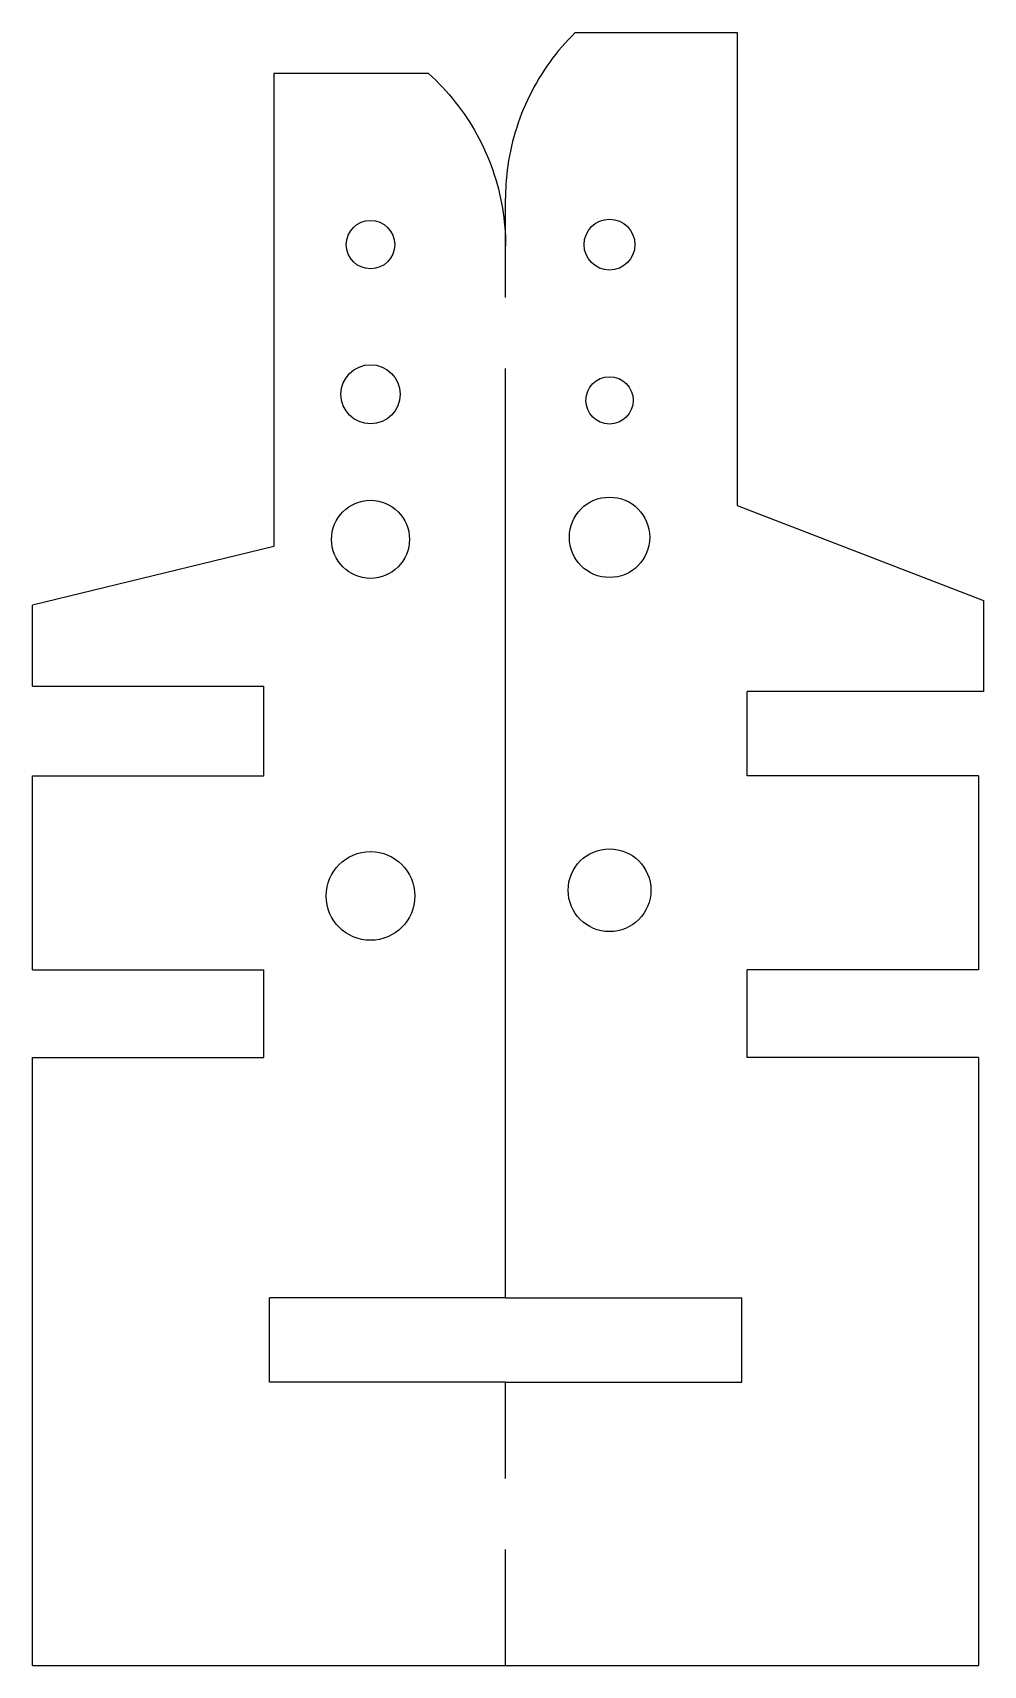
# Model space of a CAD drawing. Header units: millimetres. Extents: x 1129.88 to 1133.9, y 1513.86 to 1520.77.
import ezdxf

# ---------------------------------------------------------------- set-up
doc = ezdxf.new("R2010")
doc.units = ezdxf.units.MM
doc.header["$MEASUREMENT"] = 0

msp = doc.modelspace()

# ---------------------------------------------------------------- linework, layer by layer
at = {"color": 7, "linetype": 'Continuous', "lineweight": 25}
for p, q in [((1132.1722, 1520.7669), (1132.8578, 1520.7669)), ((1131.5523, 1520.5938), (1130.8978, 1520.5938)), ((1129.8778, 1518.0023), (1129.8778, 1518.3452)), ((1129.8778, 1516.803), (1129.8778, 1517.6243)), ((1133.8778, 1517.6243), (1133.8778, 1516.803)), ((1133.8778, 1516.433), (1133.8778, 1513.8615))]:
    msp.add_line(p, q, dxfattribs=at)
for p, q in [((1132.8578, 1520.7669), (1132.8578, 1518.7669)), ((1130.8978, 1520.5938), (1130.8978, 1518.5938)), ((1131.8778, 1519.6462), (1131.8778, 1520.0664)), ((1131.8778, 1515.4159), (1131.8778, 1519.3462)), ((1132.8578, 1518.7669), (1133.8986, 1518.3654)), ((1130.8978, 1518.5938), (1129.8778, 1518.3452)), ((1133.8986, 1518.3654), (1133.8986, 1517.9803)), ((1129.8778, 1518.0023), (1130.8558, 1518.0023)), ((1130.8558, 1517.6243), (1130.8558, 1518.0023)), ((1133.8986, 1517.9803), (1132.8998, 1517.9803)), ((1132.8998, 1517.6243), (1132.8998, 1517.9803)), ((1129.8778, 1517.6243), (1130.8558, 1517.6243)), ((1133.8778, 1517.6243), (1132.8998, 1517.6243)), ((1129.8778, 1516.803), (1130.8558, 1516.803)), ((1130.8558, 1516.433), (1130.8558, 1516.803)), ((1133.8778, 1516.803), (1132.8998, 1516.803)), ((1132.8998, 1516.433), (1132.8998, 1516.803)), ((1129.8778, 1516.433), (1130.8558, 1516.433)), ((1129.8778, 1513.8615), (1129.8778, 1516.433)), ((1133.8778, 1516.433), (1132.8998, 1516.433)), ((1131.8778, 1515.4159), (1130.8789, 1515.4159)), ((1130.8789, 1515.0599), (1130.8789, 1515.4159)), ((1131.8778, 1515.4159), (1132.8766, 1515.4159)), ((1132.8766, 1515.0599), (1132.8766, 1515.4159)), ((1131.8778, 1515.0599), (1130.8789, 1515.0599)), ((1131.8778, 1515.0599), (1132.8766, 1515.0599)), ((1131.8778, 1514.6512), (1131.8778, 1515.0599)), ((1131.8778, 1513.8615), (1131.8778, 1514.3512)), ((1129.8778, 1513.8615), (1133.8778, 1513.8615))]:
    msp.add_line(p, q)
for centre, radius in [((1131.3067, 1519.8705), 0.1025), ((1132.3176, 1519.8705), 0.1075), ((1131.3067, 1519.2376), 0.125), ((1132.3176, 1519.2117), 0.1), ((1131.3067, 1518.6239), 0.165), ((1132.3176, 1518.6324), 0.17), ((1132.3176, 1517.1398), 0.175), ((1131.3067, 1517.1157), 0.1875)]:
    msp.add_circle(centre, radius)
for points, knots in [([(1132.1722, 1520.7669), (1132.0938, 1520.6901), (1132.0276, 1520.5987), (1131.979, 1520.5003), (1131.9304, 1520.4019), (1131.8982, 1520.2938), (1131.8849, 1520.1849), (1131.8802, 1520.1456), (1131.8778, 1520.106), (1131.8778, 1520.0664)], [0, 0, 0, 0, 0.00836075, 0.00836075, 0.00836075, 0.0167214, 0.0167214, 0.0167214, 0.0196995, 0.0196995, 0.0196995, 0.0196995]), ([(1131.5523, 1520.5938), (1131.6339, 1520.5205), (1131.704, 1520.4321), (1131.7568, 1520.3359), (1131.8095, 1520.2397), (1131.8464, 1520.1331), (1131.8644, 1520.0249), (1131.8733, 1519.9717), (1131.8778, 1519.9176), (1131.8778, 1519.8637)], [0, 0, 0, 0, 0.0083603, 0.0083603, 0.0083603, 0.01671991, 0.01671991, 0.01671991, 0.02078422, 0.02078422, 0.02078422, 0.02078422])]:
    msp.add_open_spline(points, degree=3, knots=knots, dxfattribs=at)

doc.saveas('drawing.dxf')
